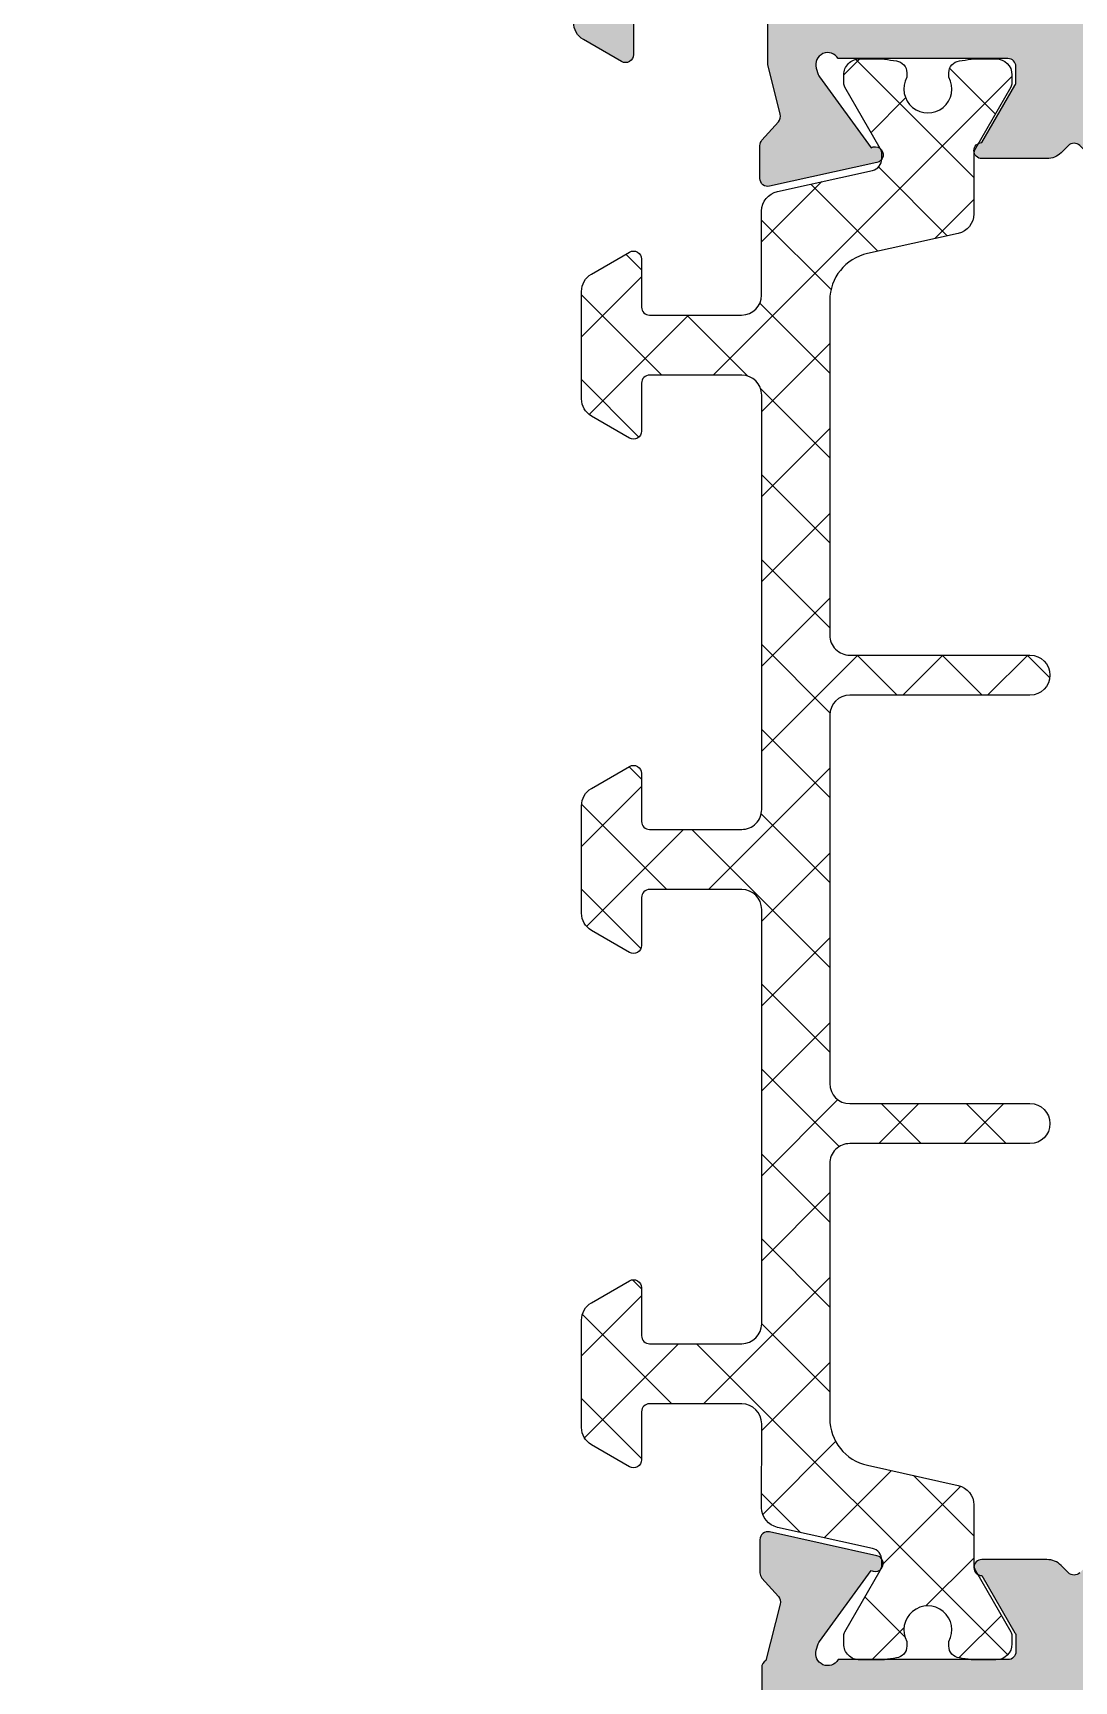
# Model space of a CAD drawing. Header units: millimetres. Extents: x -157 to 4988, y 4688 to 7765.
# Drawn here: x 3046.37 to 3072.37, y 5436.74 to 5477.91 of the extents above; entities that cross this region are included whole.
import ezdxf

# ---------------------------------------------------------------- set-up
doc = ezdxf.new("R2010")
doc.units = ezdxf.units.MM
doc.header["$LTSCALE"] = 0.2
for name, color, linetype in [('REYNAERS', 7, 'Continuous'), ('RI-HATCH-P', 7, 'Continuous'), ('RI-HATCH-PI', 4, 'Continuous'), ('RI-PROFILE', 7, 'Continuous')]:
    doc.layers.add(name, color=color, linetype=linetype)

# ---------------------------------------------------------------- blocks, each defined once
blk = doc.blocks.new('4I30136')
at = {"layer": 'RI-PROFILE'}
blk.add_lwpolyline([(1.772619191867663, -2.353553866427545), (1.591923352016651, -2.172858024941092, 0.4142135623731419), (1.309080639542018, -2.172858023661148), (1.128384679342518, -2.353553982225207, -0.1989123445486403), (0.7748313320106642, -2.500000590032015), (-0.8503754128638964, -2.500000175225039, -0.9999999999999999), (-0.8503754128638964, -2.100000175225005), (-0.02679491924307253, -0.6735169161510719, 0.1316524975874346), (4.364016214064949e-14, -0.5735169161510489), (1.521845271024549e-14, -0.2000001752250418, 0.4142135623730326), (-0.2000000000000303, -1.752250105013786e-07), (-4.440192378870491, -3.890163781328226e-06, 0.8925341243870175), (-4.986891218521392, -0.2377158805604145), (-4.938201986827592, -0.3969706825072866, 0.0830935922473912), (-4.908744382746177, -0.4560533662127559), (-3.619132221473918, -2.231048959107567, -1.178331541218884), (-3.47217712350202, -2.597343651817311), (-6.151466172339538, -3.191330196388264, -0.479656328501575), (-6.394754266198716, -2.996071208114528), (-6.394754988415328, -2.17174125422224, -0.1852564082012707), (-6.343426830511006, -2.037962592805058), (-5.932362712660377, -1.581135330366634, 0.2631925988213953), (-5.889773654794324, -1.388882335661434), (-6.200005524234412, -0.149982846335603), (-6.200005524234128, 1.299611674759206, 0.4142135623732615), (-6.400005524234174, 1.499611674759252), (-9.549504916637472, 1.499611674759252), (-9.549504916637472, 0.09960763357315806, -0.5773502691895616), (-9.849504916637711, -0.07359744718365757), (-10.79950491663759, 0.4748853085464486, -0.2679491924310783), (-11.04950491663747, 0.9078980104386014), (-11.04950491663747, 3.891321297893627, -0.2679491924310691), (-10.79950491663747, 4.324333999785666), (-9.849504916637711, 4.872816755515999, -0.5773502691895601), (-9.549504916637472, 4.69961167475907), (-9.549504916637472, 3.299611674758979), (-6.049504916637473, 3.299611674758979), (-6.049504916637473, 11.57999643248871), (-5.749504916637291, 12.09961167475916), (-6.049504916637473, 12.61922691702961), (-6.049504916637473, 21.29961167475898), (-9.549504916637472, 21.29961167475898), (-9.549504916637472, 19.08594713208817), (-10.21948500113829, 18.90642650950105, -0.1989123673804814), (-10.37124881015914, 18.92640659400234), (-10.79950491663759, 19.17366037235962, -0.2679491924310744), (-11.04950491663753, 19.60667307425177), (-11.04950491663747, 22.59961167475916, -0.414213562373095), (-10.54950491663747, 23.09961167475916), (13.45049508336298, 23.09961167475916, -0.414213562373095), (13.95049508336298, 22.59961167475916), (13.95049508336298, 19.60667307425177, -0.2679491924311987), (13.70049508336287, 19.17366037235951), (13.27223897688443, 18.92640659400189, -0.1989123673799186), (13.12047516786375, 18.90642650950105), (12.45049508336298, 19.08594713208817), (12.45049508336298, 21.29961167475898), (8.950495083362982, 21.29961167475898), (8.950495083362528, 12.61922691702961), (8.650495083362346, 12.09961167475916), (8.950495083362528, 11.57999643248871), (8.950495083362528, 3.299611674758979), (12.45049508336298, 3.299611674758979), (12.45049508336298, 4.69961167475907, -0.5773502691895387), (12.75049508336294, 4.872816755515999), (13.70049508336298, 4.324333999785666, -0.2679491924310691), (13.95049508336298, 3.891321297893627), (13.95049508336298, 0.9078980104386012, -0.2679491924310783), (13.70049508336304, 0.4748853085464482), (12.75049508336294, -0.07359744718365763, -0.5773502691895441), (12.45049508336304, 0.09960763357315822), (12.45049508336298, 1.499611674759252), (9.300995690959853, 1.499611674759252, 0.4142135623732615), (9.100995690959808, 1.299611674759093), (9.100995690960092, -0.1500118095689791), (8.790775698106659, -1.388873082763381, 0.2631925988206597), (8.833365092848128, -1.581126002841699), (9.244430011174318, -2.037952544991696, -0.1852564082010947), (9.29575840349243, -2.171731116468833), (9.295759125708587, -2.996061070361121, -0.4796563285014882), (9.052471373993074, -3.191320484935716), (6.373181284345962, -2.597338635154471, -1.178331541218662), (6.520135740477273, -2.231043684942562), (7.809744791509176, -0.4560458323258549, 0.0830935922472102), (7.839202292062866, -0.3969630970034919), (7.887891244702147, -0.2377082097412419, 0.8925341243882146), (7.34119198851819, 2.822706677618747e-06), (3.100999609650061, -8.922430074775889e-07, 0.414213562372991), (2.900999609650044, -0.2000008922430387), (2.900999609650015, -0.5735176331690458, 0.1316524975874439), (2.927794528893104, -0.6735176331690679), (3.751375022513927, -2.100000892243002, -0.9999999999999999), (3.751375022513927, -2.500000892243036), (2.126172625722419, -2.500000477434297, -0.1989123902107125)], format="xyb", close=True, dxfattribs=at)
blk.add_lwpolyline([(-4.449504916631832, 10.09961167475893), (-4.449504916637545, 3.599611674758251), (-4.34950491663755, 3.599611674758251), (-4.349504916637607, 1.599611674758308), (7.250495083362799, 1.599611674764163), (7.250495083362856, 3.599611674758251), (7.350495083362623, 3.599611674758251), (7.350495083362623, 10.09961167475893), (7.250495083362799, 10.09961167475893), (7.250495083362785, 14.09961167475907), (7.350495083362595, 14.09961167475907), (7.350495083362637, 19.49961167476743), (7.250495083362785, 19.49961167476743), (7.250495083362842, 21.49961167476152), (-4.349504916637561, 21.49961167476152), (-4.349504916637621, 19.49961167476744), (-4.449504916637616, 19.49961167476744), (-4.449504916633836, 14.09961167475907), (-4.349504916637806, 14.09961167475907), (-4.349504916637607, 10.09961167475893)], close=True, dxfattribs=at)
blk = doc.blocks.new('0000773L')
at = {"layer": 'RI-HATCH-PI'}
h = blk.add_hatch(dxfattribs=at)
h.set_pattern_fill('_U', color=256, scale=1.5, angle=45, style=0, double=1, pattern_type=0)
h.set_pattern_definition([(45, (-101.2278051618307, -306.5719255781246), (-1.060660171779821, 1.060660171779821), []), (135, (-101.2278051618307, -306.5719255781246), (-1.060660171779821, -1.060660171779821), [])])
edge = h.paths.add_edge_path()
edge.add_line((-4.549476573377206, 23.60367576305404), (-4.54948197724292, 20.00012237246526))
edge.add_line((-4.54948197724292, 20.00012237246526), (-4.549490374968613, 14.40012237247137))
edge.add_arc((-4.049490374969182, 14.40012162267445), 0.4999999999999937, 179.9999140796014, 269.9999140795998)
edge.add_line((-4.049491124766121, 13.90012162267502), (0.4505088752289339, 13.90011487450258))
edge.add_arc((0.4505081254326342, 13.4001148745028), 0.5000000000003348, -8.592032702381402e-05, 89.99991407967309, ccw=False)
edge.add_arc((0.4505081254326342, 13.40011487450371), 0.5000000000003348, 269.99991407956884, 359.99991407956884, ccw=False)
edge.add_line((0.450507375635425, 12.90011487450394), (-4.049492505278266, 12.90023445683758))
edge.add_arc((-4.049505792204542, 12.40023445701409), 0.5000000000000293, 89.99847743040323, 179.9984907252627)
edge.add_line((-4.549505792031098, 12.40024762792083), (-4.549673475794293, 6.034559725293406))
edge.add_arc((-3.349673476210643, 6.034528115117295), 1.199999999999985, 179.9984907252658, 257.5000859204013)
edge.add_line((-3.60939925607903, 4.862972517088878), (-1.342357588075842, 4.360385046031439))
edge.add_arc((-1.450576663021027, 3.872236880186242), 0.5000000000000219, 0.022117841707597563, 77.50008592039927, ccw=False)
edge.add_line((-0.9505767002756329, 3.872429894762064), (-0.9500028231761917, 2.385814041532768))
edge.add_arc((-0.6500028231759459, 2.38581449141083), 0.3000000000005831, 180.0000859203808, 210.0000859202775)
edge.add_line((-0.90981021937273, 2.235814101805346), (-0.02679522396806533, 0.7063925625616605))
edge.add_arc((-0.2000001547647174, 0.6063923028249936), 0.1999999999991847, 8.592037528387664e-05, 30.000085920369827, ccw=False)
edge.add_line((-1.547657575429184e-07, 0.6063926027436821), (1.547657575429184e-07, 0.3999824412299233))
edge.add_arc((-0.3999998452338787, 0.3999818413927017), 0.400000000000086, -89.999914079647, 8.592035300125644e-05, ccw=False)
edge.add_line((-0.399999245396657, -1.815860693454852e-05), (-0.9819652566459354, -1.903131985159234e-05))
edge.add_arc((-0.9819655565657287, 0.1999809686818432), 0.2000000000019197, 259.7779065301825, 270.00008592069173, ccw=False)
edge.add_arc((-2.099990247816063, -6.000020707858389), 6.099999999946263, 79.7779065298784, 82.5936926519251)
edge.add_arc((-1.274999765159623, 0.3465839515517101), 0.300000000000588, 180.0000859203752, 262.59369265203696, ccw=False)
edge.add_line((-1.574999765159873, 0.3465835016736776), (-1.574999934497782, 0.4595063284041601))
edge.add_arc((-2.100000370089862, 0.7499792920825425), 0.5999999999999802, 331.045061548546, 568.9551102922593)
edge.add_line((-2.6249999344966, 0.4595047538305437), (-2.624999765158236, 0.3465819271000612))
edge.add_arc((-2.924999765158323, 0.3465814772229354), 0.3000000000004246, -82.59352081111729, 8.592020202513595e-05, ccw=False)
edge.add_arc((-2.099990247825096, -6.000020707904465), 6.099999999996006, 97.40647918901264, 100.2222653110282)
edge.add_arc((-3.218033534064284, 0.1999776154951584), 0.2000000000089682, 270.00008592114114, 280.22226531165484, ccw=False)
edge.add_line((-3.218033234142922, -2.238451358493876e-05), (-3.7999992453922, -2.325722604723524e-05))
edge.add_arc((-3.799999845230445, 0.3999767427739301), 0.4000000000004271, 180.000085920467, 270.00008592049954, ccw=False)
edge.add_line((-4.199999845230423, 0.3999761429359125), (-4.200000154761483, 0.6063863044496713))
edge.add_arc((-4.000000154761616, 0.6063866043684184), 0.2000000000000918, 150.0000859204058, 180.000085920392, ccw=False)
edge.add_line((-4.173205385477786, 0.7063863446310563), (-3.290194977098736, 2.235810532195529))
edge.add_arc((-3.550002823173196, 2.385810142588632), 0.2999999999998882, 330.0000859205667, 360.0000859205118)
edge.add_line((-3.250002823173645, 2.385810592467379), (-3.250220435106996, 2.494610779365956))
edge.add_arc((-3.550219835045029, 2.494010748692435), 0.2999999999999818, 0.1145974936435537, 77.50008592039941)
edge.add_line((-3.485288390077926, 2.786899648199523), (-5.858634781344506, 3.313054141769356))
edge.add_arc((-5.750415706399689, 3.801202307614712), 0.5000000000000965, 180.0000859204046, 257.5000859204443, ccw=False)
edge.add_line((-6.250415706399224, 3.801201557817734), (-6.249461408943205, 5.898872353689541))
edge.add_arc((-6.749461357202449, 5.899099819638735), 0.500000000000005, 359.9739343213573, 449.9739343213573)
edge.add_line((-6.749233891253255, 6.39909976789798), (-9.049463923220912, 6.400146216021341))
edge.add_arc((-9.049463623303097, 6.200146216021409), 0.2000000000001567, 90.00008592012502, 180.0000859201901)
edge.add_line((-9.24946362330303, 6.200145916103367), (-9.249461823790455, 5.000145916104458))
edge.add_arc((-9.449461823790054, 5.000145616185453), 0.1999999999998245, -119.99991407945492, 8.59204658922863e-05, ccw=False)
edge.add_line((-9.549461564052137, 4.826940385469271), (-10.49946238655258, 5.375421716584725))
edge.add_arc((-10.24946303589613, 5.808434793374861), 0.499999999999907, 180.0000859203859, 240.0000859204035, ccw=False)
edge.add_line((-10.74946303589547, 5.808434043578046), (-10.74946471947624, 8.491841293094438))
edge.add_arc((-10.24946471947687, 8.491842042891411), 0.4999999999999316, 120.0000859203711, 180.0000859204041, ccw=False)
edge.add_line((-10.49946536881953, 8.924854369884741), (-9.549466191321699, 9.473338550228362))
edge.add_arc((-9.449465931584738, 9.300133619430794), 0.2000000000001255, 8.592036982690843e-05, 120.0000859203113, ccw=False)
edge.add_line((-9.249465931584837, 9.300133919349463), (-9.249464132072717, 8.10013391935101))
edge.add_arc((-9.049464132073126, 8.100134219269847), 0.1999999999998156, 180.0000859204181, 270.0000859206787)
edge.add_line((-9.049463832153378, 7.900134219270257), (-6.74946383215638, 7.900137668335645))
edge.add_arc((-6.749464581953134, 8.400137668334963), 0.49999999999988, 270.000085920379, 360.000085920379)
edge.add_line((-6.249464581953816, 8.400138418131718), (-6.249480102749203, 18.75013841812026))
edge.add_arc((-6.749480102748521, 18.7501376683235), 0.49999999999988, 8.59203790466456e-05, 90.00008592037905)
edge.add_line((-6.749480852545275, 19.25013766832282), (-9.049480852542274, 19.25013421925698))
edge.add_arc((-9.049480552624459, 19.05013421925705), 0.2000000000001567, 90.00008592012502, 180.0000859201901)
edge.add_line((-9.24948055262439, 19.050133919339), (-9.249478753111816, 17.8501339193401))
edge.add_arc((-9.449478753111416, 17.85013361942109), 0.1999999999998245, -119.99991407945492, 8.59204658922863e-05, ccw=False)
edge.add_line((-9.549478493373499, 17.67692838870491), (-10.49947931587394, 18.22540971982036))
edge.add_arc((-10.24947996521747, 18.65842279661045), 0.4999999999998733, 180.0000859203799, 240.00008592039802, ccw=False)
edge.add_line((-10.74947996521678, 18.65842204681368), (-10.74948197723597, 20.00013166994697))
edge.add_line((-10.74948197723597, 20.00013166994697), (-10.74947996521678, 21.34184129308025))
edge.add_arc((-10.24947996521747, 21.34184054328349), 0.4999999999998747, 119.99991407960181, 179.9999140796197, ccw=False)
edge.add_line((-10.49947931587394, 21.77485362007357), (-9.549478493373499, 22.32333495118903))
edge.add_arc((-9.449478753111451, 22.15012972047285), 0.1999999999998036, -8.592046697231126e-05, 119.99991407944671, ccw=False)
edge.add_line((-9.249478753111873, 22.15012942055384), (-9.24948055262439, 20.95012942055493))
edge.add_arc((-9.049480552624459, 20.95012912063689), 0.2000000000001567, 179.9999140798099, 269.999914079875)
edge.add_line((-9.049480852542274, 20.75012912063696), (-6.749480852545275, 20.75012567157111))
edge.add_arc((-6.749480102748521, 21.25012567157043), 0.49999999999988, 269.999914079621, 359.999914079621)
edge.add_line((-6.249480102749203, 21.25012492177368), (-6.249464581953816, 31.60012492176222))
edge.add_arc((-6.749464581953134, 31.60012567155897), 0.49999999999988, 359.999914079621, 449.999914079621)
edge.add_line((-6.74946383215638, 32.10012567155829), (-9.049463832153378, 32.10012912062368))
edge.add_arc((-9.049464132073126, 31.90012912062409), 0.1999999999998156, 89.99991407932133, 179.9999140795819)
edge.add_line((-9.249464132072717, 31.90012942054292), (-9.249465931584837, 30.70012942054447))
edge.add_arc((-9.449465931584738, 30.70012972046314), 0.2000000000001265, 239.99991407968838, 359.99991407963074, ccw=False)
edge.add_line((-9.549466191321699, 30.52692478966557), (-10.49946536881953, 31.07540897000919))
edge.add_arc((-10.24946471947687, 31.50842129700252), 0.4999999999999324, 179.9999140795961, 239.99991407962898, ccw=False)
edge.add_line((-10.74946471947624, 31.5084220467995), (-10.74946069545638, 34.19182929631236))
edge.add_arc((-10.24946069545707, 34.1918285465156), 0.4999999999998747, 119.99991407960201, 179.9999140796201, ccw=False)
edge.add_line((-10.49946004611354, 34.62484162330568), (-9.549459223613098, 35.17332295442114))
edge.add_arc((-9.44945948335105, 35.00011772370496), 0.1999999999998036, -8.592046697231126e-05, 119.99991407944671, ccw=False)
edge.add_line((-9.249459483351472, 35.00011742378595), (-9.24946128286399, 33.80011742378704))
edge.add_arc((-9.049461282864058, 33.800117123869), 0.2000000000001567, 179.9999140798099, 269.999914079875)
edge.add_line((-9.049461582781873, 33.60011712386907), (-6.750418710750239, 33.60011446620413))
edge.add_arc((-6.750418132756465, 34.10011446620379), 0.499999999999993, 269.9999337667924, 359.9999337667924)
edge.add_line((-6.250418132756806, 34.10011388821002), (-6.250415706399224, 36.1990617820762))
edge.add_arc((-5.750415706399681, 36.19906103227922), 0.5000000000001048, 102.49991407955639, 179.9999140795949, ccw=False)
edge.add_line((-5.858634781344506, 36.68720919812458), (-3.485288390077926, 37.21336369169441))
edge.add_arc((-3.550219835045029, 37.5062525912015), 0.2999999999999843, 282.4999140796004, 359.8854025063559)
edge.add_line((-3.250220435106996, 37.50565256052798), (-3.250002823173645, 37.61445274742655))
edge.add_arc((-3.550002823173183, 37.61445319730531), 0.2999999999998753, 359.9999140794869, 389.9999140794334)
edge.add_line((-3.290194977098736, 37.7644528076984), (-4.173205385477786, 39.29387699526288))
edge.add_arc((-4.000000154761616, 39.39387673552552), 0.2000000000000924, 179.9999140796083, 209.9999140795946, ccw=False)
edge.add_line((-4.200000154761483, 39.39387703544426), (-4.199999845230423, 39.60028719695802))
edge.add_arc((-3.799999845230445, 39.60028659712), 0.400000000000427, 89.99991407950051, 179.999914079533, ccw=False)
edge.add_line((-3.7999992453922, 40.00028659711998), (-3.218033234142922, 40.00028572440752))
edge.add_arc((-3.218033534064342, 39.8002857243994), 0.2000000000083421, 79.77773468832908, 89.99991407884232, ccw=False)
edge.add_arc((-2.09999024782536, 46.00028404779938), 6.09999999999694, 259.7777346889748, 262.593520810991)
edge.add_arc((-2.924999765158323, 39.653681862671), 0.3000000000004228, -8.592020242303988e-05, 82.59352081111729, ccw=False)
edge.add_line((-2.624999765158236, 39.65368141279387), (-2.6249999344966, 39.54075858606339))
edge.add_arc((-2.100000370089862, 39.25028404781139), 0.5999999999999807, 151.0448897077407, 388.954938451454)
edge.add_line((-1.574999934497782, 39.54075701148977), (-1.574999765159873, 39.65367983822026))
edge.add_arc((-1.274999765159631, 39.65367938834223), 0.3000000000005801, 97.40630734796179, 179.9999140796267, ccw=False)
edge.add_arc((-2.099990247816198, 46.0002840477532), 6.099999999947148, 277.4063073480751, 280.2220934701214)
edge.add_arc((-0.9819655565657287, 39.80028237121209), 0.2000000000019188, 89.99991407930821, 100.22209346981748, ccw=False)
edge.add_line((-0.9819652566459354, 40.00028237121379), (-0.399999245396657, 40.00028149850087))
edge.add_arc((-0.3999998452338787, 39.60028149850123), 0.400000000000086, -8.592035300125644e-05, 89.999914079647, ccw=False)
edge.add_line((1.547657575429184e-07, 39.60028089866401), (-1.547657575429184e-07, 39.39387073715025))
edge.add_arc((-0.2000001547647176, 39.39387103706894), 0.1999999999991849, 329.99991407963006, 359.9999140796246, ccw=False)
edge.add_line((-0.02679522396806533, 39.29387077733227), (-0.90981021937273, 37.76444923808859))
edge.add_arc((-0.6500028231759463, 37.6144488484831), 0.3000000000005845, 149.9999140797219, 179.9999140796185)
edge.add_line((-0.9500028231761917, 37.61444929836117), (-0.9504706656002497, 36.12789260635341))
edge.add_arc((-1.45047064083879, 36.12804996409274), 0.4999999999999994, 282.4999140795998, 359.98196813102817, ccw=False)
edge.add_line((-1.342251565893619, 35.63990179824756), (-3.609349473380277, 35.13730185928532))
edge.add_arc((-3.34962369351191, 33.9657462612569), 1.199999999999976, 102.4999140795978, 180.0009657168278)
edge.add_line((-4.549623693341431, 33.96572603533096), (-4.549482749947785, 25.60358367155501))
edge.add_arc((-4.049482750018803, 25.60359209902416), 0.5000000000000043, 180.0009657168283, 270.0009697754887)
edge.add_line((-4.049474287131162, 25.10359209909578), (0.4505256760080556, 25.103668265084))
edge.add_arc((0.4505249262113011, 24.60366826508422), 0.5000000000003348, -8.592037897869886e-05, 89.99991407962102, ccw=False)
edge.add_arc((0.4505249262113011, 24.60366826508468), 0.5000000000003348, 269.99991407956884, 359.99991407956884, ccw=False)
edge.add_line((0.4505241764140919, 24.10366826508491), (-4.049475823580906, 24.10367501325666))
edge.add_arc((-4.049476573377746, 23.6036750132572), 0.5000000000000222, 89.99991407961119, 179.9999140796112)
at = {"layer": 'RI-PROFILE', "transparency": 33554687}
blk.add_lwpolyline([(-4.549476573377206, 23.60367576305404), (-4.54948197724292, 20.00012237246526), (-4.549490374968613, 14.40012237247137, 0.4142135623730867), (-4.049491124766121, 13.90012162267502), (0.4505088752289339, 13.90011487450258, -0.414213562373095), (0.9505081254324068, 13.4001141247065, -0.414213562373095), (0.450507375635425, 12.90011487450394), (-4.049492505278266, 12.90023445683758, 0.414213630335767), (-4.549505792031098, 12.40024762792083), (-4.549673475794293, 6.034559725293406, 0.3516730433168971), (-3.60939925607903, 4.862972517088878), (-1.342357588075842, 4.360385046031439, -0.3515572048878254), (-0.9505767002756329, 3.872429894762064), (-0.9500028231761917, 2.385814041532768, 0.1316524975869369), (-0.90981021937273, 2.235814101805346), (-0.02679522396806533, 0.7063925625616605, -0.1316524975873719), (-1.547657575429184e-07, 0.6063926027436821), (1.547657575429184e-07, 0.3999824412299233, -0.414213562373095), (-0.399999245396657, -1.815860693454852e-05), (-0.9819652566459354, -1.903131985159234e-05, -0.04463227282257774), (-1.01745840390663, 0.003155518629256449, 0.0122868029539811), (-1.313671194033986, 0.04908685813873603, -0.3768397148841104), (-1.574999765159873, 0.3465835016736776), (-1.574999934497782, 0.4595063284041601, 1.696140478029522), (-2.6249999344966, 0.4595047538305437), (-2.624999765158236, 0.3465819271000612, -0.3768397148824044), (-2.886327444033896, 0.04908449979441798, 0.01228680295384513), (-3.182540096402249, 0.003152271886875724, -0.04463227282259709), (-3.218033234142922, -2.238451358493876e-05), (-3.7999992453922, -2.325722604723524e-05, -0.4142135623732615), (-4.199999845230423, 0.3999761429359125), (-4.200000154761483, 0.6063863044496713, -0.1316524975873349), (-4.173205385477786, 0.7063863446310563), (-3.290194977098736, 2.235810532195529, 0.1316524975871522), (-3.250002823173645, 2.385810592467379), (-3.250220435106996, 2.494610779365956, 0.3511038787073513), (-3.485288390077926, 2.786899648199523), (-5.858634781344506, 3.313054141769356, -0.3516652221703439), (-6.250415706399224, 3.801201557817734), (-6.249461408943205, 5.898872353689541, 0.414213562373095), (-6.749233891253255, 6.39909976789798), (-9.049463923220912, 6.400146216021341, 0.4142135623734282), (-9.24946362330303, 6.200145916103367), (-9.249461823790455, 5.000145916104458, -0.5773502691891667), (-9.549461564052137, 4.826940385469271), (-10.49946238655258, 5.375421716584725, -0.267949192431205), (-10.74946303589547, 5.808434043578046), (-10.74946471947624, 8.491841293094438, -0.2679491924312769), (-10.49946536881953, 8.924854369884741), (-9.549466191321699, 9.473338550228362, -0.5773502691892878), (-9.249465931584837, 9.300133919349463), (-9.249464132072717, 8.10013391935101, 0.414213562374427), (-9.049463832153378, 7.900134219270257), (-6.74946383215638, 7.900137668335645, 0.414213562373095), (-6.249464581953816, 8.400138418131718), (-6.249480102749203, 18.75013841812026, 0.414213562373095), (-6.749480852545275, 19.25013766832282), (-9.049480852542274, 19.25013421925698, 0.4142135623734282), (-9.24948055262439, 19.050133919339), (-9.249478753111816, 17.8501339193401, -0.5773502691891667), (-9.549478493373499, 17.67692838870491), (-10.49947931587394, 18.22540971982036, -0.2679491924312071), (-10.74947996521678, 18.65842204681368), (-10.74948197723597, 20.00013166994697), (-10.74947996521678, 21.34184129308025, -0.267949192431207), (-10.49947931587394, 21.77485362007357), (-9.549478493373499, 22.32333495118903, -0.5773502691891258), (-9.249478753111873, 22.15012942055384), (-9.24948055262439, 20.95012942055493, 0.414213562373428), (-9.049480852542274, 20.75012912063696), (-6.749480852545275, 20.75012567157111, 0.414213562373095), (-6.249480102749203, 21.25012492177368), (-6.249464581953816, 31.60012492176222, 0.414213562373095), (-6.74946383215638, 32.10012567155829), (-9.049463832153378, 32.10012912062368, 0.414213562374427), (-9.249464132072717, 31.90012942054292), (-9.249465931584837, 30.70012942054447, -0.5773502691892878), (-9.549466191321699, 30.52692478966557), (-10.49946536881953, 31.07540897000919, -0.2679491924312769), (-10.74946471947624, 31.5084220467995), (-10.74946069545638, 34.19182929631236, -0.267949192431207), (-10.49946004611354, 34.62484162330568), (-9.549459223613098, 35.17332295442114, -0.5773502691891258), (-9.249459483351472, 35.00011742378595), (-9.24946128286399, 33.80011742378704, 0.414213562373428), (-9.049461582781873, 33.60011712386907), (-6.750418710750239, 33.60011446620413, 0.414213562373095), (-6.250418132756806, 34.10011388821002), (-6.250415706399224, 36.1990617820762, -0.3516652221703361), (-5.858634781344506, 36.68720919812458), (-3.485288390077926, 37.21336369169441, 0.3511038787073515), (-3.250220435106996, 37.50565256052798), (-3.250002823173645, 37.61445274742655, 0.1316524975871581), (-3.290194977098736, 37.7644528076984), (-4.173205385477786, 39.29387699526288, -0.1316524975873348), (-4.200000154761483, 39.39387703544426), (-4.199999845230423, 39.60028719695802, -0.4142135623732615), (-3.7999992453922, 40.00028659711998), (-3.218033234142922, 40.00028572440752, -0.04463227282259492), (-3.182540096402363, 39.99711106800706, 0.01228680295384785), (-2.886327444033896, 39.95117884009952, -0.3768397148824044), (-2.624999765158236, 39.65368141279387), (-2.6249999344966, 39.54075858606339, 1.696140478029523), (-1.574999934497782, 39.54075701148977), (-1.574999765159873, 39.65367983822026, -0.3768397148841239), (-1.313671194033986, 39.9511764817552, 0.01228680295397932), (-1.01745840390663, 39.99710782126468, -0.04463227282257779), (-0.9819652566459354, 40.00028237121379), (-0.399999245396657, 40.00028149850087, -0.414213562373095), (1.547657575429184e-07, 39.60028089866401), (-1.547657575429184e-07, 39.39387073715025, -0.1316524975873717), (-0.02679522396806533, 39.29387077733227), (-0.90981021937273, 37.76444923808859, 0.131652497586937), (-0.9500028231761917, 37.61444929836117), (-0.9504706656002497, 36.12789260635341, -0.3515772368910853), (-1.342251565893619, 35.63990179824756), (-3.609349473380277, 35.13730185928532, 0.3516703782805577), (-4.549623693341431, 33.96572603533096), (-4.549482749947785, 25.60358367155501, 0.4142135831207692), (-4.049474287131162, 25.10359209909578), (0.4505256760080556, 25.103668265084, -0.414213562373095), (0.9505249262110738, 24.60366751528747, -0.414213562373095), (0.4505241764140919, 24.10366826508491), (-4.049475823580906, 24.10367501325666, 0.414213562373095)], format="xyb", close=True, dxfattribs=at)
blk = doc.blocks.new('4E30230')
at = {"layer": 'RI-PROFILE'}
blk.add_lwpolyline([(26.14142152209141, 68.07269349031853, -0.4142135623731832), (25.85857880961683, 68.07269348903847), (25.67788331135233, 68.2533889856675, 0.1989125222284773), (25.32432962218587, 68.39983559347414), (23.69912494752532, 68.39983463261981, 0.9999999999999999), (23.69912494752532, 67.99983463261984), (24.52270544114614, 66.57335137354588, -0.131652497587463), (24.54950036038923, 66.47335137354585), (24.5495003603892, 66.09983463261986, -0.4142135623729286), (24.3495003603891, 65.89983463261981), (20.10930798152501, 65.8998373656016, -0.8925341243883819), (19.56260893360596, 66.13754887702672), (19.61129802577253, 66.29680372163133, -0.0830935922472367), (19.64075557809011, 66.35588643114514), (20.93036618424267, 68.13088315390166, 1.178331541218729), (21.0773209612943, 68.4971779753628), (18.39803139205097, 69.09116217253867, 0.4796563285015573), (18.15474346926376, 68.89590297111485), (18.15474346926331, 68.07157301722222, 0.1852564082010947), (18.20607174437455, 67.937794400775), (18.61713626246305, 67.48096749848068, -0.2631925988207091), (18.6597254887669, 67.28871454108875), (18.30614895367728, 65.87671448357315, 0.2781517569669114), (18.19950036039981, 65.69983736559894), (18.19950036039984, 63.69998078140171)], format="xyb", dxfattribs=at)
blk = doc.blocks.new('4030230B')
for name, p in [('4I30136', (24.54950575022266, 105.9003883252412)), ('0000773L', (24.44924667887349, 65.89271621497554)), ('4E30230', (0, 0))]:
    blk.add_blockref(name, p)
blk = doc.blocks.new('4030230')
at = {"layer": 'RI-HATCH-P'}
h = blk.add_hatch(color=256, dxfattribs=at)
h.dxf.hatch_style = 1
edge = h.paths.add_edge_path()
edge.add_line((26.32212461416034, 103.5468344588133), (26.14142877430933, 103.7275303002997))
edge.add_arc((26.00000741743204, 103.5861089447024), 0.1999999999999895, 44.99999974071464, 134.9999997407261)
edge.add_line((25.8585860618347, 103.7275303015797), (25.6778901016352, 103.5468343430156))
edge.add_arc((25.32433671264184, 103.9003877352088), 0.500000000000004, 270.0000047740572, 314.9999997407227, ccw=False)
edge.add_line((25.32433675430335, 103.4003877352088), (23.69913000942879, 103.4003881500158))
edge.add_arc((23.69913000942879, 103.6003881500158), 0.2000000000000171, 90, 270, ccw=False)
edge.add_line((23.69913000942879, 103.8003881500158), (24.52271050304961, 105.2268714090898))
edge.add_arc((24.34950542229274, 105.3268714090898), 0.1999999999999911, 329.9999999999957, 360.000000000004)
edge.add_line((24.54950542229273, 105.3268714090898), (24.5495054222927, 105.7003881500158))
edge.add_arc((24.34950542229262, 105.7003881500158), 0.2000000000000739, 1.221332997681539e-11, 89.99999999999186)
edge.add_line((24.34950542229265, 105.9003881500158), (20.10931304342219, 105.9003844350771))
edge.add_arc((19.84950555371134, 105.7503842074489), 0.2999999999972757, 30.00005019951418, 197.0000501982032)
edge.add_line((19.56261420377129, 105.6626724446804), (19.61130343546509, 105.5034176427336))
edge.add_arc((19.80256433542655, 105.5618921512463), 0.19999999999969, 197.0000501982079, 216.0000501982447)
edge.add_line((19.6407610395465, 105.4443349590281), (20.93037320081876, 103.6693393661333))
edge.add_arc((21.0340402049344, 103.4983038369153), 0.1999999999929957, -77.49994980211483, 121.22063409598621, ccw=False)
edge.add_line((21.07732829879066, 103.3030446734235), (18.39803924995314, 102.7090581288526))
edge.add_arc((18.35475115609424, 102.9043172923513), 0.200000000000364, 180.0000501982518, 282.5000501981928, ccw=False)
edge.add_line((18.15475115609397, 102.9043171171263), (18.15475043387735, 103.7286470710186))
edge.add_arc((18.354750433877, 103.7286472462436), 0.1999999999997243, 138.0183604545778, 180.000050198264, ccw=False)
edge.add_line((18.20607859178168, 103.8624257324358), (18.6171427096323, 104.3192529948742))
edge.add_arc((18.46847086753709, 104.4530314810663), 0.1999999999995926, 318.0183604545712, 377.000050198318)
edge.add_line((18.65973176749836, 104.5115059895794), (18.34949989805827, 105.7504054789052))
edge.add_line((18.34949989805827, 105.7504054789052), (18.34949989805855, 107.2))
edge.add_arc((18.14949989805856, 107.2000000000001), 0.1999999999999886, 359.9999999999837, 450.0000000000163)
edge.add_line((18.14949989805851, 107.4000000000001), (15.00000050565521, 107.4000000000001))
edge.add_line((15.00000050565521, 107.4000000000001), (15.00000050565521, 105.999995958814))
edge.add_arc((14.80000050565511, 105.9999959588141), 0.2000000000001023, 239.9999999999742, 359.99999999996334, ccw=False)
edge.add_line((14.70000050565497, 105.8267908780572), (13.75000050565509, 106.3752736337873))
edge.add_arc((14.00000050565518, 106.8082863356794), 0.4999999999999606, 179.9999999999967, 239.9999999999861, ccw=False)
edge.add_line((13.50000050565521, 106.8082863356794), (13.50000050565521, 109.7917096231345))
edge.add_arc((14.00000050565515, 109.7917096231343), 0.4999999999999432, 119.9999999999965, 179.9999999999837, ccw=False)
edge.add_line((13.75000050565521, 110.2247223250265), (14.70000050565497, 110.7732050807568))
edge.add_arc((14.80000050565508, 110.5999999999998), 0.2000000000001516, 2.029310053330846e-11, 120.00000000001069, ccw=False)
edge.add_line((15.00000050565521, 110.5999999999999), (15.00000050565521, 109.1999999999998))
edge.add_line((15.00000050565521, 109.1999999999998), (18.50000050565521, 109.1999999999998))
edge.add_line((18.50000050565521, 109.1999999999998), (18.50000050565521, 117.4803847577296))
edge.add_line((18.50000050565521, 117.4803847577296), (18.80000050565539, 118))
edge.add_line((18.80000050565539, 118), (18.50000050565521, 118.5196152422704))
edge.add_line((18.50000050565521, 118.5196152422704), (18.50000050565521, 127.1999999999998))
edge.add_line((18.50000050565521, 127.1999999999998), (15.00000050565521, 127.1999999999998))
edge.add_line((15.00000050565521, 127.1999999999998), (15.00000050565521, 124.986335457329))
edge.add_line((15.00000050565521, 124.986335457329), (14.33002042115439, 124.8068148347419))
edge.add_arc((14.27825661213404, 124.9999999999995), 0.1999999999997548, 239.9999999997909, 284.9999999999711, ccw=False)
edge.add_line((14.17825661213354, 124.8267949192432), (13.75000050565509, 125.0740486976005))
edge.add_arc((14.00000050565515, 125.5070613994926), 0.4999999999999956, 180.0000000000032, 239.9999999999922, ccw=False)
edge.add_line((13.50000050565515, 125.5070613994926), (13.50000050565521, 128.5))
edge.add_arc((14.00000050565521, 128.5), 0.5, 90, 180, ccw=False)
edge.add_line((14.00000050565521, 129), (38.00000050565566, 129))
edge.add_arc((38.00000050565566, 128.5), 0.5, 0, 90, ccw=False)
edge.add_line((38.50000050565566, 128.5), (38.50000050565566, 125.5070613994926))
edge.add_arc((38.00000050565569, 125.5070613994926), 0.4999999999999716, -60.000000000016826, 0, ccw=False)
edge.add_line((38.25000050565555, 125.0740486976003), (37.82174439917711, 124.8267949192427))
edge.add_arc((37.72174439917714, 124.9999999999996), 0.1999999999999698, 254.999999999935, 299.9999999999937, ccw=False)
edge.add_line((37.66998059015643, 124.8068148347419), (37.00000050565566, 124.986335457329))
edge.add_line((37.00000050565566, 124.986335457329), (37.00000050565566, 127.1999999999998))
edge.add_line((37.00000050565566, 127.1999999999998), (33.50000050565566, 127.1999999999998))
edge.add_line((33.50000050565566, 127.1999999999998), (33.50000050565521, 118.5196152422704))
edge.add_line((33.50000050565521, 118.5196152422704), (33.20000050565503, 118))
edge.add_line((33.20000050565503, 118), (33.50000050565521, 117.4803847577296))
edge.add_line((33.50000050565521, 117.4803847577296), (33.50000050565521, 109.1999999999998))
edge.add_line((33.50000050565521, 109.1999999999998), (37.00000050565566, 109.1999999999998))
edge.add_line((37.00000050565566, 109.1999999999998), (37.00000050565566, 110.5999999999999))
edge.add_arc((37.20000050565568, 110.5999999999999), 0.2000000000000171, 60.0000000000195, 180.0000000000041, ccw=False)
edge.add_line((37.30000050565562, 110.7732050807568), (38.25000050565566, 110.2247223250265))
edge.add_arc((38.00000050565572, 109.7917096231343), 0.4999999999999388, 1.63140612130519e-11, 60.000000000003524, ccw=False)
edge.add_line((38.50000050565566, 109.7917096231345), (38.50000050565566, 106.8082863356794))
edge.add_arc((38.00000050565566, 106.8082863356795), 0.5, 300.0000000000078, 359.99999999999676, ccw=False)
edge.add_line((38.25000050565572, 106.3752736337873), (37.30000050565562, 105.8267908780572))
edge.add_arc((37.20000050565565, 105.999995958814), 0.1999999999999452, 180.0000000000081, 299.9999999999978, ccw=False)
edge.add_line((37.00000050565572, 105.999995958814), (37.00000050565566, 107.4000000000001))
edge.add_line((37.00000050565566, 107.4000000000001), (33.85050111325253, 107.4000000000001))
edge.add_arc((33.85050111325253, 107.2), 0.2000000000000455, 90, 180.0000000000326)
edge.add_line((33.65050111325249, 107.1999999999999), (33.65050111325277, 105.7503765156719))
edge.add_line((33.65050111325277, 105.7503765156719), (33.34028112039934, 104.5115152424775))
edge.add_arc((33.53154212282297, 104.4530410691016), 0.2000000000002038, 163.0000501983329, 221.9817399419245)
edge.add_line((33.38287051514081, 104.3192623223991), (33.793935433467, 103.8624357802491))
edge.add_arc((33.64526382578526, 103.7286570335466), 0.1999999999999201, 5.019837402642224e-05, 41.981739942018294, ccw=False)
edge.add_line((33.84526382578511, 103.728657208772), (33.84526454800127, 102.9043272548797))
edge.add_arc((33.64526454800148, 102.9043270796546), 0.1999999999998665, -102.49994980162359, 5.0198296605685755e-05, ccw=False)
edge.add_line((33.60197679628575, 102.7090678403051), (30.92268670663864, 103.3030496900864))
edge.add_arc((30.96597445835172, 103.4983089294296), 0.1999999999932027, 58.779466300659806, 257.5000501987297, ccw=False)
edge.add_line((31.06964116276995, 103.6693446402983), (32.35925021380186, 105.444342492915))
edge.add_arc((32.19744671193234, 105.5618994016132), 0.1999999999997898, 324.0000501983066, 343.0000501983011)
edge.add_line((32.38870771435555, 105.5034252282373), (32.43739666699483, 105.6626801154996))
edge.add_arc((32.15050516336066, 105.7503913755651), 0.2999999999995771, 343.0000501979526, 510.0000501967972)
edge.add_line((31.89069741081087, 105.9003911479475), (27.65050503194274, 105.9003874329978))
edge.add_arc((27.6505050319428, 105.7003874329978), 0.2000000000000739, 90.00000000001629, 179.9999999999878)
edge.add_line((27.45050503194273, 105.7003874329978), (27.4505050319427, 105.3268706920718))
edge.add_arc((27.65050503194263, 105.3268706920717), 0.1999999999999318, 179.9999999999796, 209.9999999999943)
edge.add_line((27.47729995118578, 105.2268706920718), (28.30088044480661, 103.8003874329978))
edge.add_arc((28.30088044480661, 103.6003874329978), 0.2000000000000171, -90, 90, ccw=False)
edge.add_line((28.30088044480661, 103.4003874329978), (26.6756780480151, 103.4003878478065))
edge.add_arc((26.67567800635368, 103.9003878478066), 0.5000000000000443, 224.9999997407054, 270.0000047740474, ccw=False)
h.paths.add_polyline_path([(20.10000050566086, 115.9999999999998), (20.10000050565515, 109.4999999999991), (20.20000050565514, 109.4999999999991), (20.20000050565508, 107.4999999999991), (31.80000050565548, 107.500000000005), (31.80000050565553, 109.4999999999991), (31.9000005056553, 109.4999999999991), (31.9000005056553, 115.9999999999998), (31.80000050565548, 115.9999999999998), (31.80000050565548, 119.9999999999999), (31.90000050565527, 119.9999999999999), (31.90000050565533, 125.4000000000083), (31.80000050565548, 125.4000000000083), (31.80000050565553, 127.4000000000024), (20.20000050565511, 127.4000000000024), (20.20000050565505, 125.4000000000083), (20.10000050565506, 125.4000000000083), (20.10000050565884, 119.9999999999999), (20.20000050565488, 119.9999999999999), (20.20000050565508, 115.9999999999998)], flags=16)
edge = h.paths.add_edge_path(flags=16)
edge.add_arc((48.20000033043078, 53.9000000000007), 0.800000000000324, 90, 270)
edge.add_line((48.20000033043078, 53.10000000000038), (50.40000033042827, 53.10000000000035))
edge.add_line((50.40000033042827, 53.10000000000035), (50.40000033042821, 2.099999999999994))
edge.add_arc((49.90000033042821, 2.099999999999994), 0.5, -90, 0, ccw=False)
edge.add_line((49.90000033042821, 1.599999999999994), (2.099999999999966, 1.599999999999994))
edge.add_arc((2.099999999999966, 2.099999999999994), 0.5, 180, 270, ccw=False)
edge.add_line((1.599999999999966, 2.099999999999994), (1.600000000000023, 53.10000000000065))
edge.add_line((1.600000000000023, 53.10000000000065), (3.799999999997652, 53.10000000000065))
edge.add_arc((3.799999999997652, 53.90000000000087), 0.8000000000002245, 270, 450)
edge.add_line((3.799999999997652, 54.7000000000011), (1.599999999997891, 54.7000000000011))
edge.add_line((1.599999999997891, 54.7000000000011), (1.599999999997891, 59.30000000000106))
edge.add_line((1.599999999997891, 59.30000000000106), (6.199999999997885, 59.30000000000106))
edge.add_arc((6.199999999997885, 58.80000000000106), 0.5, 0, 90, ccw=False)
edge.add_line((6.699999999997885, 58.80000000000106), (6.699999999997885, 58.7000000000011))
edge.add_arc((7.699999999997885, 58.7000000000011), 1, 180, 270)
edge.add_line((7.699999999997885, 57.7000000000011), (19.2995003603979, 57.7000000000011))
edge.add_arc((19.2995003603979, 58.2000000000011), 0.5, 270, 360)
edge.add_line((19.7995003603979, 58.2000000000011), (19.7995003603979, 63.80000000000112))
edge.add_arc((20.2995003603979, 63.80000000000112), 0.5, 90, 180, ccw=False)
edge.add_line((20.2995003603979, 64.30000000000112), (26.00000016521412, 64.30000000000112))
edge.add_line((26.00000016521412, 64.30000000000112), (31.70049997003036, 64.30000000000112))
edge.add_arc((31.70049997003036, 63.80000000000112), 0.5, 0, 90, ccw=False)
edge.add_line((32.20049997003036, 63.80000000000112), (32.20049997003036, 58.2000000000011))
edge.add_arc((32.70049997003036, 58.2000000000011), 0.5, 180, 270)
edge.add_line((32.70049997003036, 57.7000000000011), (44.30000033043035, 57.70000000000108))
edge.add_arc((44.30000033043035, 58.70000000000108), 1, 270, 360)
edge.add_line((45.30000033043035, 58.70000000000108), (45.30000033043035, 58.80000000000105))
edge.add_arc((45.80000033043035, 58.80000000000105), 0.5, 90, 180, ccw=False)
edge.add_line((45.80000033043035, 59.30000000000105), (50.40000033043037, 59.30000000000105))
edge.add_line((50.40000033043037, 59.30000000000105), (50.40000033043037, 54.70000000000108))
edge.add_line((50.40000033043037, 54.70000000000108), (48.20000033043078, 54.70000000000103))
edge = h.paths.add_edge_path()
edge.add_line((49.80000033042842, 62.90000000000028), (50.80000033042842, 62.90000000000005))
edge.add_line((50.80000033042842, 62.90000000000005), (50.80000033042705, 61.19999999999932))
edge.add_arc((50.30000033042739, 61.19999999999921), 0.4999999999996589, -89.99999999998698, 1.3017142919125035e-11, ccw=False)
edge.add_line((50.30000033042751, 60.69999999999955), (45.8000003304266, 60.70000000000165))
edge.add_arc((45.8000003304266, 61.20000000000165), 0.5, 180, 270, ccw=False)
edge.add_line((45.3000003304266, 61.20000000000165), (45.30000033042842, 62.9000000000017))
edge.add_line((45.30000033042842, 62.9000000000017), (46.30000033042842, 62.90000000000119))
edge.add_line((46.30000033042842, 62.90000000000119), (46.30000033042984, 63.30000000000076))
edge.add_arc((45.90000033042963, 63.30000000000145), 0.4000000000002046, 359.9999999999023, 450.000000000057)
edge.add_line((45.90000033042924, 63.70000000000165), (43.70000033042845, 63.7000000000019))
edge.add_arc((43.70000033042842, 63.40000000000191), 0.2999999999999901, 89.99999999999457, 180.0000000000013)
edge.add_line((43.40000033042844, 63.4000000000019), (43.40000033042844, 62.70000000000165))
edge.add_line((43.40000033042844, 62.70000000000165), (44.30000033042842, 62.70000000000165))
edge.add_line((44.30000033042842, 62.70000000000165), (44.30000033042842, 59.80000000000167))
edge.add_arc((43.80000033042842, 59.80000000000167), 0.5, -90, 0, ccw=False)
edge.add_line((43.80000033042842, 59.30000000000167), (34.30050093612846, 59.29998174240167))
edge.add_arc((34.30049997004849, 59.79998174242084), 0.5000000000201037, 180.0000000021968, 270.0001107046095, ccw=False)
edge.add_line((33.8004999700284, 59.79998174240167), (33.8004999700284, 62.69998078140169))
edge.add_line((33.8004999700284, 62.69998078140169), (34.40050054662845, 62.69998193460161))
edge.add_arc((34.40049997003513, 62.99998193459435), 0.2999999999932966, 270.0001101212129, 360.0000000013937)
edge.add_line((34.70049997002843, 62.99998193460165), (34.70049997002837, 63.39998193460168))
edge.add_arc((34.40049997002839, 63.39998193460163), 0.2999999999999829, 9.499256648638244e-12, 90.00011011979618)
edge.add_line((34.40049939344249, 63.69998193460107), (33.8004999700284, 63.69998078140169))
edge.add_line((33.8004999700284, 63.69998078140169), (33.8004999700284, 65.69983736559887))
edge.add_arc((33.60049997002847, 65.69983736559888), 0.1999999999999318, 359.999999999996, 422.1760063628339)
edge.add_line((33.6938513767509, 65.87671448357324), (33.34027484166131, 67.28871454108875))
edge.add_arc((33.53153579285419, 67.34718888203318), 0.2000000000002201, 138.0183102563433, 196.9999999999451, ccw=False)
edge.add_line((33.38286406796516, 67.48096749848068), (33.79392858605365, 67.93779440077499))
edge.add_arc((33.64525686116505, 68.0715730172224), 0.1999999999998412, 318.0183102562798, 359.9999999999267)
edge.add_line((33.8452568611649, 68.07157301722215), (33.84525686116444, 68.89590297111484))
edge.add_arc((33.64525686116463, 68.89590297111477), 0.1999999999998181, 2.035554996138502e-11, 102.4999999999426)
edge.add_line((33.60196893837724, 69.09116217253862), (30.9226793691339, 68.49717797536286))
edge.add_arc((30.96596729191856, 68.30191877394515), 0.1999999999932334, 102.4999999995601, 301.2205838976388)
edge.add_line((31.06963414618554, 68.13088315390158), (32.3592447523381, 66.3558864311452))
edge.add_arc((32.19744135346338, 66.23832938068686), 0.199999999999689, 17.000000000004377, 36.000000000006594, ccw=False)
edge.add_line((32.38870230465568, 66.29680372163133), (32.43739139682225, 66.13754887702677))
edge.add_arc((32.15049997003425, 66.04983736560828), 0.29999999999962, -149.99999999848512, 17.000000000355612, ccw=False)
edge.add_line((31.8906923489032, 65.8998373656016), (27.65049997003862, 65.89983736560166))
edge.add_arc((27.65049997003871, 66.09983736560173), 0.2000000000000739, 180.0000000000244, 269.99999999997556, ccw=False)
edge.add_line((27.45049997003863, 66.09983736560164), (27.45049997003858, 66.47335410652764))
edge.add_arc((27.65049997003857, 66.47335410652765), 0.1999999999999886, 149.9999999999957, 180.0000000000041, ccw=False)
edge.add_line((27.47729488928169, 66.57335410652766), (28.30087538290252, 67.99983736560162))
edge.add_arc((28.30087538290252, 68.19983736560164), 0.2000000000000171, 270, 450)
edge.add_line((28.30087538290252, 68.39983736560166), (26.67567091589791, 68.39983640474705))
edge.add_arc((26.67567121607109, 67.8998364047471), 0.5000000000000332, 90.00003439731314, 135.0000002592888)
edge.add_line((26.32211782387782, 68.25338979374041), (26.14142152209141, 68.07269349031853))
edge.add_arc((26.00000016521409, 68.21411484591574), 0.1999999999999393, 225.000000259294, 315.00000025931126, ccw=False)
edge.add_line((25.85857880961683, 68.07269348903847), (25.67788331135233, 68.2533889856675))
edge.add_arc((25.32432992235906, 67.89983559347425), 0.499999999999984, 45.00000025928882, 90.00003439731314)
edge.add_line((25.32432962218587, 68.39983559347414), (23.69912494752532, 68.39983463261981))
edge.add_arc((23.69912494752532, 68.19983463261983), 0.1999999999999886, 90, 270)
edge.add_line((23.69912494752532, 67.99983463261984), (24.52270544114614, 66.57335137354588))
edge.add_arc((24.3495003603893, 66.47335137354594), 0.199999999999931, -2.4385826691286638e-11, 29.999999999990678, ccw=False)
edge.add_line((24.54950036038923, 66.47335137354585), (24.5495003603892, 66.09983463261986))
edge.add_arc((24.34950036038907, 66.09983463261995), 0.2000000000001307, 270.00000000000813, 359.99999999997556, ccw=False)
edge.add_line((24.3495003603891, 65.89983463261981), (20.10930798152501, 65.8998373656016))
edge.add_arc((19.84950036039393, 66.0498373656082), 0.2999999999996126, 162.9999999996377, 329.9999999985019, ccw=False)
edge.add_line((19.56260893360596, 66.13754887702672), (19.61129802577253, 66.29680372163133))
edge.add_arc((19.80255897696466, 66.23832938068684), 0.1999999999995342, 143.9999999999712, 162.9999999999735, ccw=False)
edge.add_line((19.64075557809011, 66.35588643114514), (20.93036618424267, 68.13088315390166))
edge.add_arc((21.03403303850965, 68.30191877394515), 0.1999999999931728, 238.7794161023485, 437.5000000004363)
edge.add_line((21.0773209612943, 68.4971779753628), (18.39803139205097, 69.09116217253867))
edge.add_arc((18.35474346926358, 68.89590297111482), 0.1999999999998175, 77.5000000000574, 179.9999999999919)
edge.add_line((18.15474346926376, 68.89590297111485), (18.15474346926331, 68.07157301722222))
edge.add_arc((18.35474346926324, 68.07157301722246), 0.1999999999999318, 180.0000000000692, 221.981689743713)
edge.add_line((18.20607174437455, 67.937794400775), (18.61713626246305, 67.48096749848068))
edge.add_arc((18.46846453757402, 67.34718888203318), 0.2000000000002152, -16.99999999994509, 41.981689743656716, ccw=False)
edge.add_line((18.6597254887669, 67.28871454108875), (18.30614895367728, 65.87671448357315))
edge.add_arc((18.39950036039963, 65.69983736559888), 0.1999999999998141, 117.8239936371559, 179.9999999999837)
edge.add_line((18.19950036039981, 65.69983736559894), (18.19950036039984, 63.69998078140171))
edge.add_line((18.19950036039984, 63.69998078140171), (17.59950093698575, 63.69998193460111))
edge.add_arc((17.59950036039984, 63.39998193460165), 0.3000000000000184, 89.99988988020385, 179.9999999999905)
edge.add_line((17.29950036039983, 63.3999819346017), (17.29950036039983, 62.99998193460166))
edge.add_arc((17.59950036039311, 62.99998193459438), 0.2999999999932754, 179.999999998609, 269.9998898787925)
edge.add_line((17.59949978379981, 62.69998193460165), (18.19950036039984, 62.69998078140171))
edge.add_line((18.19950036039984, 62.69998078140171), (18.19950036039987, 59.79998174240168))
edge.add_arc((17.69950036037974, 59.79998174242087), 0.5000000000201226, 269.9998892953938, 359.9999999978016, ccw=False)
edge.add_line((17.69949939429981, 59.29998174240168), (8.199999999999818, 59.30000000000169))
edge.add_arc((8.199999999999818, 59.80000000000169), 0.5, 180, 270, ccw=False)
edge.add_line((7.699999999999818, 59.80000000000169), (7.699999999999818, 62.70000000000167))
edge.add_line((7.699999999999818, 62.70000000000167), (8.599999999999824, 62.70000000000167))
edge.add_line((8.599999999999824, 62.70000000000167), (8.599999999999824, 63.40000000000192))
edge.add_arc((8.29999999999984, 63.40000000000191), 0.2999999999999829, 1.357036664091178e-12, 90.00000000001086)
edge.add_line((8.299999999999784, 63.70000000000191), (6.099999999999, 63.70000000000167))
edge.add_arc((6.09999999999863, 63.30000000000149), 0.4000000000001762, 89.99999999994708, 180.0000000001018)
edge.add_line((5.699999999998454, 63.30000000000078), (5.699999999999818, 62.9000000000012))
edge.add_line((5.699999999999818, 62.9000000000012), (6.699999999999818, 62.90000000000171))
edge.add_line((6.699999999999818, 62.90000000000171), (6.700000000001637, 61.20000000000167))
edge.add_arc((6.200000000001637, 61.20000000000167), 0.5, -90, 0, ccw=False)
edge.add_line((6.200000000001637, 60.70000000000167), (1.700000000000728, 60.69999999999956))
edge.add_arc((1.700000000000841, 61.19999999999922), 0.4999999999996589, 179.999999999987, 269.999999999987, ccw=False)
edge.add_line((1.200000000001182, 61.19999999999933), (1.199999999999818, 62.90000000000006))
edge.add_line((1.199999999999818, 62.90000000000006), (2.199999999999818, 62.90000000000029))
edge.add_line((2.199999999999818, 62.90000000000029), (2.200000000000273, 63.29999999999947))
edge.add_arc((1.799999999999613, 63.30000000000049), 0.4000000000006594, 359.9999999998535, 449.9999999999837)
edge.add_line((1.799999999999727, 63.70000000000115), (0.4999999999995453, 63.6999999999999))
edge.add_arc((0.5, 63.1999999999999), 0.5, 90.00000000005213, 180)
edge.add_line((0, 63.1999999999999), (0, 0.5))
edge.add_arc((0.5, 0.5), 0.5, 180, 270)
edge.add_line((0.5, 0), (51.50000033042824, 0))
edge.add_arc((51.50000033042824, 0.5), 0.5, 270, 360)
edge.add_line((52.00000033042824, 0.5), (52.00000033042824, 63.19999999999989))
edge.add_arc((51.50000033042824, 63.19999999999989), 0.5, 0, 89.99999999994789)
edge.add_line((51.50000033042869, 63.69999999999989), (50.20000033042851, 63.70000000000114))
edge.add_arc((50.20000033042862, 63.30000000000048), 0.4000000000006594, 90.00000000001629, 180.0000000001466)
edge.add_line((49.80000033042796, 63.29999999999946), (49.80000033042842, 62.90000000000028))
blk.add_blockref('4030230B', (0, 0))

msp = doc.modelspace()

# ---------------------------------------------------------------- block references
at = {"layer": 'REYNAERS'}
msp.add_blockref('4030230', (3046.372830239858, 5371.371589683258), dxfattribs=at)

doc.saveas('drawing.dxf')
